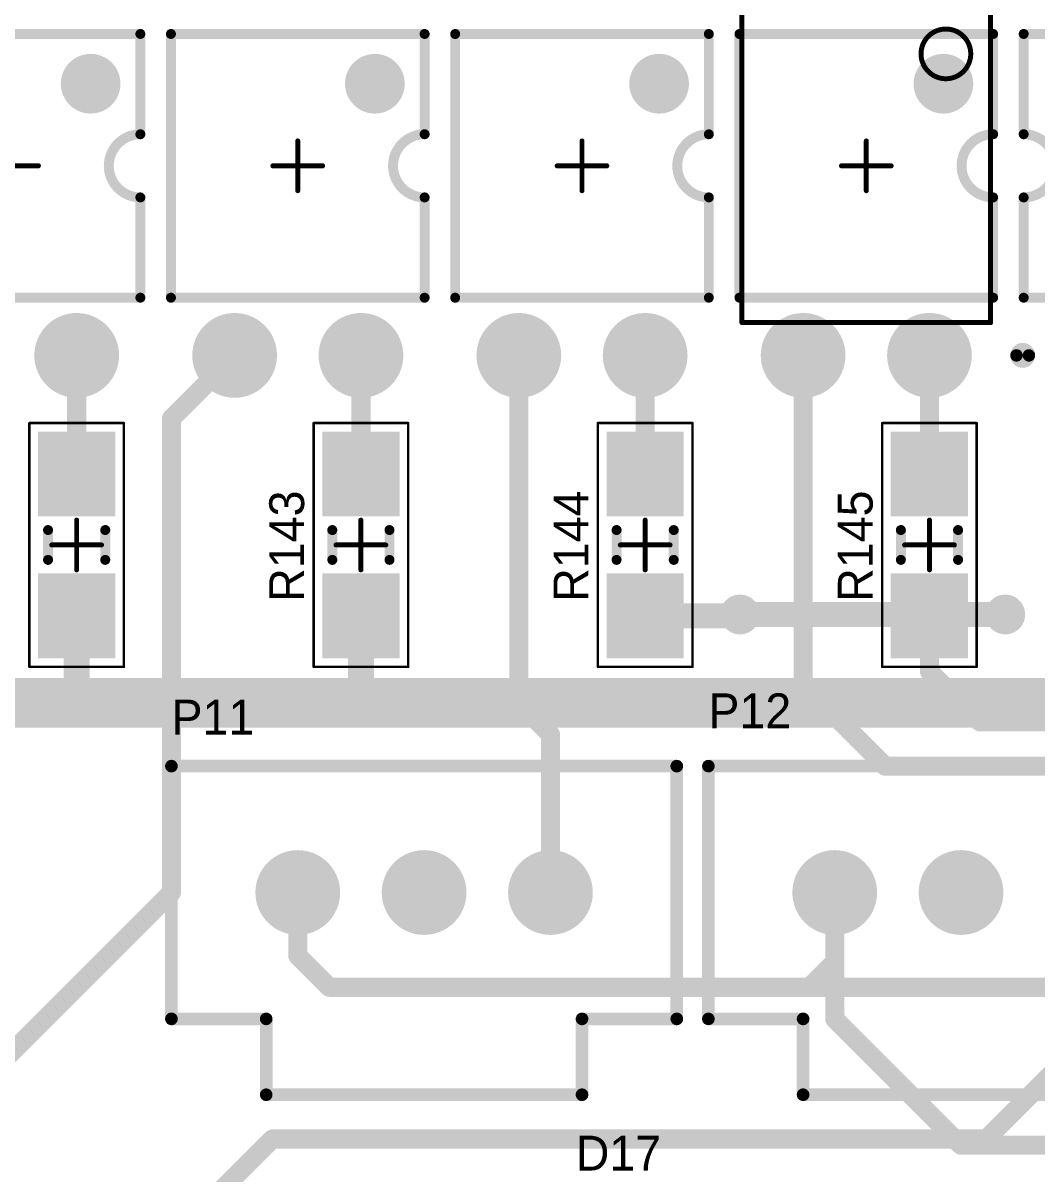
# Model space of a CAD drawing. Header units: millimetres. Extents: x 37 to 246, y 26 to 184.
# Drawn here: x 84.01 to 104.4, y 68 to 91.14 of the extents above; entities that cross this region are included whole.
import ezdxf

# ---------------------------------------------------------------- set-up
doc = ezdxf.new("R2010")
doc.units = ezdxf.units.MM
for name, color, linetype in [('BottomLayer', 5, 'Continuous'), ('BottomSolder', 6, 'Continuous'), ('Mechanical13', 56, 'Continuous'), ('Mechanical15', 56, 'Continuous'), ('MultiLayer', 9, 'Continuous'), ('PadHoleLayer', 156, 'Continuous'), ('TopLayer', 1, 'Continuous'), ('TopOverlay', 2, 'Continuous'), ('TopPaste', 8, 'Continuous'), ('TopSolder', 216, 'Continuous'), ('ViaHoleLayer', 16, 'Continuous')]:
    doc.layers.add(name, color=color, linetype=linetype)

msp = doc.modelspace()

# ---------------------------------------------------------------- linework, layer by layer
at = {"layer": 'BottomLayer'}
for points, const_width in [([(84.715, 84.455, 1), (85.465, 84.455, 1)], 0.75), ([(87.89, 84.455, 1), (88.64, 84.455, 1)], 0.75), ([(90.43, 84.455, 1), (91.18, 84.455, 1)], 0.75), ([(93.604, 84.455, 1), (94.354, 84.455, 1)], 0.75), ([(96.144, 84.455, 1), (96.894, 84.455, 1)], 0.75), ([(99.32, 84.455, 1), (100.07, 84.455, 1)], 0.75), ([(101.86, 84.455, 1), (102.61, 84.455, 1)], 0.75), ([(98.225, 79.248, 1), (98.625, 79.248, 1)], 0.4), ([(103.559, 79.248, 1), (103.959, 79.248, 1)], 0.4), ([(98.3, 79.248, 1), (98.55, 79.248, 1)], 0.25), ([(103.634, 79.248, 1), (103.884, 79.248, 1)], 0.25), ([(84.84, 77.47, 1), (85.34, 77.47, 1)], 0.5), ([(84.84, 77.47, 1), (85.34, 77.47, 1)], 0.5), ([(90.555, 77.47, 1), (91.055, 77.47, 1)], 0.5), ([(90.555, 77.47, 1), (91.055, 77.47, 1)], 0.5), ([(84.89, 77.47, 1), (85.29, 77.47, 1)], 0.4), ([(90.605, 77.47, 1), (91.005, 77.47, 1)], 0.4), ([(89.16, 73.66, 1), (89.91, 73.66, 1)], 0.75), ([(91.7, 73.66, 1), (92.45, 73.66, 1)], 0.75), ([(94.24, 73.66, 1), (94.99, 73.66, 1)], 0.75), ([(99.955, 73.66, 1), (100.705, 73.66, 1)], 0.75), ([(102.495, 73.66, 1), (103.245, 73.66, 1)], 0.75), ([(100.234, 73.66, 1), (100.426, 73.66, 1)], 0.192), ([(100.234, 71.12, 1), (100.426, 71.12, 1)], 0.192), ([(100.234, 71.12, 1), (100.426, 71.12, 1)], 0.192), ([(102.774, 68.58, 1), (102.966, 68.58, 1)], 0.192), ([(102.774, 68.58, 1), (102.966, 68.58, 1)], 0.192)]:
    msp.add_lwpolyline(points, format="xyb", close=True, dxfattribs=dict(at, const_width=const_width))
for points, const_width in [([(98.425, 79.248), (103.759, 79.248)], 0.5), ([(79.375, 77.47), (85.09, 77.47)], 1), ([(85.09, 77.47), (90.805, 77.47)], 1), ([(90.805, 77.47), (107.315, 77.47)], 1), ([(100.33, 71.12), (100.33, 73.66)], 0.384), ([(100.33, 71.12), (102.87, 68.58)], 0.384), ([(102.87, 68.58), (106.68, 68.58)], 0.384)]:
    msp.add_lwpolyline(points, dxfattribs=dict(at, const_width=const_width))
at = {"layer": 'BottomSolder', "const_width": 0.852}
for points in [[(84.664, 84.455, 1), (85.516, 84.455, 1)], [(87.839, 84.455, 1), (88.691, 84.455, 1)], [(90.379, 84.455, 1), (91.231, 84.455, 1)], [(93.553, 84.455, 1), (94.405, 84.455, 1)], [(96.093, 84.455, 1), (96.945, 84.455, 1)], [(99.269, 84.455, 1), (100.121, 84.455, 1)], [(101.809, 84.455, 1), (102.661, 84.455, 1)], [(89.109, 73.66, 1), (89.961, 73.66, 1)], [(91.649, 73.66, 1), (92.501, 73.66, 1)], [(94.189, 73.66, 1), (95.041, 73.66, 1)], [(99.904, 73.66, 1), (100.756, 73.66, 1)], [(102.444, 73.66, 1), (103.296, 73.66, 1)]]:
    msp.add_lwpolyline(points, format="xyb", close=True, dxfattribs=at)
at = {"layer": 'Mechanical13', "const_width": 0.1}
for points in [[(98.465, 85.115), (98.465, 91.415)], [(103.465, 85.115), (103.465, 91.415)], [(98.465, 85.115), (103.465, 85.115)]]:
    msp.add_lwpolyline(points, dxfattribs=at)
at = {"layer": 'Mechanical13'}
for points, const_width in [([(103.065, 90.515, 1), (102.065, 90.515, 1)], 0.1), ([(102.04, 90.515, 1), (102.09, 90.515, 1)], 0.05), ([(103.04, 90.515, 1), (103.09, 90.515, 1)], 0.05), ([(98.44, 85.115, 1), (98.49, 85.115, 1)], 0.05), ([(98.44, 85.115, 1), (98.49, 85.115, 1)], 0.05), ([(103.44, 85.115, 1), (103.49, 85.115, 1)], 0.05), ([(103.44, 85.115, 1), (103.49, 85.115, 1)], 0.05)]:
    msp.add_lwpolyline(points, format="xyb", close=True, dxfattribs=dict(at, const_width=const_width))
at = {"layer": 'Mechanical15'}
for points, const_width in [([(89.535, 87.765), (89.535, 88.765)], 0.1), ([(95.249, 87.765), (95.249, 88.765)], 0.1), ([(100.965, 87.765), (100.965, 88.765)], 0.1), ([(83.32, 88.265), (84.32, 88.265)], 0.1), ([(89.035, 88.265), (90.035, 88.265)], 0.1), ([(94.749, 88.265), (95.749, 88.265)], 0.1), ([(100.465, 88.265), (101.465, 88.265)], 0.1), ([(84.139, 83.095), (86.039, 83.095)], 0.05), ([(84.139, 78.195), (84.139, 83.095)], 0.05), ([(86.039, 78.195), (86.039, 83.095)], 0.05), ([(89.854, 78.195), (89.854, 83.095)], 0.05), ([(89.854, 83.095), (91.754, 83.095)], 0.05), ([(91.754, 78.195), (91.754, 83.095)], 0.05), ([(95.569, 83.095), (97.469, 83.095)], 0.05), ([(95.569, 78.195), (95.569, 83.095)], 0.05), ([(97.469, 78.195), (97.469, 83.095)], 0.05), ([(101.285, 78.195), (101.285, 83.095)], 0.05), ([(101.285, 83.095), (103.185, 83.095)], 0.05), ([(103.185, 78.195), (103.185, 83.095)], 0.05), ([(85.089, 80.145), (85.089, 81.145)], 0.1), ([(90.804, 80.145), (90.804, 81.145)], 0.1), ([(96.519, 80.145), (96.519, 81.145)], 0.1), ([(102.235, 80.145), (102.235, 81.145)], 0.1), ([(84.589, 80.645), (85.589, 80.645)], 0.1), ([(90.304, 80.645), (91.304, 80.645)], 0.1), ([(96.019, 80.645), (97.019, 80.645)], 0.1), ([(101.735, 80.645), (102.735, 80.645)], 0.1), ([(84.139, 78.195), (86.039, 78.195)], 0.05), ([(89.854, 78.195), (91.754, 78.195)], 0.05), ([(95.569, 78.195), (97.469, 78.195)], 0.05), ([(101.285, 78.195), (103.185, 78.195)], 0.05)]:
    msp.add_lwpolyline(points, dxfattribs=dict(at, const_width=const_width))
for points, const_width in [([(89.51, 88.765, 1), (89.56, 88.765, 1)], 0.05), ([(95.224, 88.765, 1), (95.274, 88.765, 1)], 0.05), ([(100.94, 88.765, 1), (100.99, 88.765, 1)], 0.05), ([(84.295, 88.265, 1), (84.345, 88.265, 1)], 0.05), ([(89.01, 88.265, 1), (89.06, 88.265, 1)], 0.05), ([(90.01, 88.265, 1), (90.06, 88.265, 1)], 0.05), ([(94.724, 88.265, 1), (94.774, 88.265, 1)], 0.05), ([(95.724, 88.265, 1), (95.774, 88.265, 1)], 0.05), ([(100.44, 88.265, 1), (100.49, 88.265, 1)], 0.05), ([(101.44, 88.265, 1), (101.49, 88.265, 1)], 0.05), ([(89.51, 87.765, 1), (89.56, 87.765, 1)], 0.05), ([(95.224, 87.765, 1), (95.274, 87.765, 1)], 0.05), ([(100.94, 87.765, 1), (100.99, 87.765, 1)], 0.05), ([(84.127, 83.095, 1), (84.152, 83.095, 1)], 0.025), ([(84.127, 83.095, 1), (84.152, 83.095, 1)], 0.025), ([(86.027, 83.095, 1), (86.052, 83.095, 1)], 0.025), ([(86.027, 83.095, 1), (86.052, 83.095, 1)], 0.025), ([(89.842, 83.095, 1), (89.867, 83.095, 1)], 0.025), ([(89.842, 83.095, 1), (89.867, 83.095, 1)], 0.025), ([(91.742, 83.095, 1), (91.767, 83.095, 1)], 0.025), ([(91.742, 83.095, 1), (91.767, 83.095, 1)], 0.025), ([(95.557, 83.095, 1), (95.582, 83.095, 1)], 0.025), ([(95.557, 83.095, 1), (95.582, 83.095, 1)], 0.025), ([(97.457, 83.095, 1), (97.482, 83.095, 1)], 0.025), ([(97.457, 83.095, 1), (97.482, 83.095, 1)], 0.025), ([(101.273, 83.095, 1), (101.297, 83.095, 1)], 0.025), ([(101.273, 83.095, 1), (101.297, 83.095, 1)], 0.025), ([(103.173, 83.095, 1), (103.197, 83.095, 1)], 0.025), ([(103.173, 83.095, 1), (103.197, 83.095, 1)], 0.025), ([(85.064, 81.145, 1), (85.114, 81.145, 1)], 0.05), ([(90.779, 81.145, 1), (90.829, 81.145, 1)], 0.05), ([(96.494, 81.145, 1), (96.544, 81.145, 1)], 0.05), ([(102.21, 81.145, 1), (102.26, 81.145, 1)], 0.05), ([(84.564, 80.645, 1), (84.614, 80.645, 1)], 0.05), ([(85.564, 80.645, 1), (85.614, 80.645, 1)], 0.05), ([(90.279, 80.645, 1), (90.329, 80.645, 1)], 0.05), ([(91.279, 80.645, 1), (91.329, 80.645, 1)], 0.05), ([(95.994, 80.645, 1), (96.044, 80.645, 1)], 0.05), ([(96.994, 80.645, 1), (97.044, 80.645, 1)], 0.05), ([(101.71, 80.645, 1), (101.76, 80.645, 1)], 0.05), ([(102.71, 80.645, 1), (102.76, 80.645, 1)], 0.05), ([(85.064, 80.145, 1), (85.114, 80.145, 1)], 0.05), ([(90.779, 80.145, 1), (90.829, 80.145, 1)], 0.05), ([(96.494, 80.145, 1), (96.544, 80.145, 1)], 0.05), ([(102.21, 80.145, 1), (102.26, 80.145, 1)], 0.05), ([(84.127, 78.195, 1), (84.152, 78.195, 1)], 0.025), ([(84.127, 78.195, 1), (84.152, 78.195, 1)], 0.025), ([(86.027, 78.195, 1), (86.052, 78.195, 1)], 0.025), ([(86.027, 78.195, 1), (86.052, 78.195, 1)], 0.025), ([(89.842, 78.195, 1), (89.867, 78.195, 1)], 0.025), ([(89.842, 78.195, 1), (89.867, 78.195, 1)], 0.025), ([(91.742, 78.195, 1), (91.767, 78.195, 1)], 0.025), ([(91.742, 78.195, 1), (91.767, 78.195, 1)], 0.025), ([(95.557, 78.195, 1), (95.582, 78.195, 1)], 0.025), ([(95.557, 78.195, 1), (95.582, 78.195, 1)], 0.025), ([(97.457, 78.195, 1), (97.482, 78.195, 1)], 0.025), ([(97.457, 78.195, 1), (97.482, 78.195, 1)], 0.025), ([(101.273, 78.195, 1), (101.297, 78.195, 1)], 0.025), ([(101.273, 78.195, 1), (101.297, 78.195, 1)], 0.025), ([(103.173, 78.195, 1), (103.197, 78.195, 1)], 0.025), ([(103.173, 78.195, 1), (103.197, 78.195, 1)], 0.025)]:
    msp.add_lwpolyline(points, format="xyb", close=True, dxfattribs=dict(at, const_width=const_width))
at = {"layer": 'MultiLayer', "const_width": 0.4}
for points in [[(98.225, 79.248, 1), (98.625, 79.248, 1)], [(103.559, 79.248, 1), (103.959, 79.248, 1)], [(84.89, 77.47, 1), (85.29, 77.47, 1)], [(90.605, 77.47, 1), (91.005, 77.47, 1)]]:
    msp.add_lwpolyline(points, format="xyb", close=True, dxfattribs=at)
at = {"layer": 'PadHoleLayer'}
for points, const_width in [([(84.865, 84.455, 1), (85.315, 84.455, 1)], 0.45), ([(88.04, 84.455, 1), (88.49, 84.455, 1)], 0.45), ([(90.58, 84.455, 1), (91.03, 84.455, 1)], 0.45), ([(93.754, 84.455, 1), (94.204, 84.455, 1)], 0.45), ([(96.294, 84.455, 1), (96.744, 84.455, 1)], 0.45), ([(99.47, 84.455, 1), (99.92, 84.455, 1)], 0.45), ([(102.01, 84.455, 1), (102.46, 84.455, 1)], 0.45), ([(89.285, 73.66, 1), (89.785, 73.66, 1)], 0.5), ([(91.825, 73.66, 1), (92.325, 73.66, 1)], 0.5), ([(94.365, 73.66, 1), (94.865, 73.66, 1)], 0.5), ([(100.08, 73.66, 1), (100.58, 73.66, 1)], 0.5), ([(102.62, 73.66, 1), (103.12, 73.66, 1)], 0.5)]:
    msp.add_lwpolyline(points, format="xyb", close=True, dxfattribs=dict(at, const_width=const_width))
at = {"layer": 'TopLayer'}
for points, const_width in [([(84.715, 84.455, 1), (85.465, 84.455, 1)], 0.75), ([(87.89, 84.455, 1), (88.64, 84.455, 1)], 0.75), ([(90.43, 84.455, 1), (91.18, 84.455, 1)], 0.75), ([(93.604, 84.455, 1), (94.354, 84.455, 1)], 0.75), ([(96.144, 84.455, 1), (96.894, 84.455, 1)], 0.75), ([(99.32, 84.455, 1), (100.07, 84.455, 1)], 0.75), ([(101.86, 84.455, 1), (102.61, 84.455, 1)], 0.75), ([(84.994, 84.455, 1), (85.186, 84.455, 1)], 0.192), ([(88.169, 84.455, 1), (88.361, 84.455, 1)], 0.192), ([(90.709, 84.455, 1), (90.901, 84.455, 1)], 0.192), ([(93.883, 84.455, 1), (94.075, 84.455, 1)], 0.192), ([(96.423, 84.455, 1), (96.615, 84.455, 1)], 0.192), ([(99.599, 84.455, 1), (99.791, 84.455, 1)], 0.192), ([(102.139, 84.455, 1), (102.331, 84.455, 1)], 0.192), ([(86.899, 83.185, 1), (87.091, 83.185, 1)], 0.192), ([(86.899, 83.185, 1), (87.091, 83.185, 1)], 0.192), ([(84.994, 82.071, 1), (85.186, 82.071, 1)], 0.192), ([(90.709, 82.071, 1), (90.901, 82.071, 1)], 0.192), ([(96.423, 82.07, 1), (96.615, 82.07, 1)], 0.192), ([(102.139, 82.07, 1), (102.331, 82.07, 1)], 0.192), ([(98.225, 79.248, 1), (98.625, 79.248, 1)], 0.4), ([(103.559, 79.248, 1), (103.959, 79.248, 1)], 0.4), ([(84.959, 79.219, 1), (85.221, 79.219, 1)], 0.262), ([(90.673, 79.22, 1), (90.935, 79.22, 1)], 0.262), ([(90.674, 79.219, 1), (90.936, 79.219, 1)], 0.262), ([(90.674, 79.219, 1), (90.936, 79.219, 1)], 0.262), ([(96.394, 79.22, 1), (96.644, 79.22, 1)], 0.25), ([(98.272, 79.22, 1), (98.522, 79.22, 1)], 0.25), ([(98.272, 79.22, 1), (98.522, 79.22, 1)], 0.25), ([(98.3, 79.248, 1), (98.55, 79.248, 1)], 0.25), ([(102.11, 79.22, 1), (102.36, 79.22, 1)], 0.25), ([(102.138, 79.248, 1), (102.388, 79.248, 1)], 0.25), ([(102.138, 79.248, 1), (102.388, 79.248, 1)], 0.25), ([(102.139, 79.22, 1), (102.331, 79.22, 1)], 0.192), ([(103.634, 79.248, 1), (103.884, 79.248, 1)], 0.25), ([(102.139, 78.105, 1), (102.331, 78.105, 1)], 0.192), ([(102.139, 78.105, 1), (102.331, 78.105, 1)], 0.192), ([(99.599, 77.851, 1), (99.791, 77.851, 1)], 0.192), ([(99.599, 77.851, 1), (99.791, 77.851, 1)], 0.192), ([(84.89, 77.47, 1), (85.29, 77.47, 1)], 0.4), ([(84.959, 77.47, 1), (85.221, 77.47, 1)], 0.262), ([(90.605, 77.47, 1), (91.005, 77.47, 1)], 0.4), ([(90.674, 77.47, 1), (90.936, 77.47, 1)], 0.262), ([(93.883, 77.471, 1), (94.075, 77.471, 1)], 0.192), ([(93.883, 77.471, 1), (94.075, 77.471, 1)], 0.192), ([(103.155, 77.089, 1), (103.347, 77.089, 1)], 0.192), ([(103.155, 77.089, 1), (103.347, 77.089, 1)], 0.192), ([(94.519, 76.835, 1), (94.711, 76.835, 1)], 0.192), ([(94.519, 76.835, 1), (94.711, 76.835, 1)], 0.192), ([(101.25, 76.2, 1), (101.442, 76.2, 1)], 0.192), ([(101.25, 76.2, 1), (101.442, 76.2, 1)], 0.192), ([(89.16, 73.66, 1), (89.91, 73.66, 1)], 0.75), ([(91.7, 73.66, 1), (92.45, 73.66, 1)], 0.75), ([(94.24, 73.66, 1), (94.99, 73.66, 1)], 0.75), ([(99.955, 73.66, 1), (100.705, 73.66, 1)], 0.75), ([(102.495, 73.66, 1), (103.245, 73.66, 1)], 0.75), ([(86.899, 73.66, 1), (87.091, 73.66, 1)], 0.192), ([(86.899, 73.66, 1), (87.091, 73.66, 1)], 0.192), ([(89.439, 73.66, 1), (89.631, 73.66, 1)], 0.192), ([(94.519, 73.66, 1), (94.711, 73.66, 1)], 0.192), ([(100.234, 73.66, 1), (100.426, 73.66, 1)], 0.192), ([(89.439, 72.39, 1), (89.631, 72.39, 1)], 0.192), ([(89.439, 72.39, 1), (89.631, 72.39, 1)], 0.192), ([(100.234, 72.263, 1), (100.426, 72.263, 1)], 0.192), ([(100.234, 72.263, 1), (100.426, 72.263, 1)], 0.192), ([(90.074, 71.755, 1), (90.266, 71.755, 1)], 0.192), ([(90.074, 71.755, 1), (90.266, 71.755, 1)], 0.192), ([(99.726, 71.755, 1), (99.918, 71.755, 1)], 0.192), ([(99.726, 71.755, 1), (99.918, 71.755, 1)], 0.192), ([(99.726, 71.755, 1), (99.918, 71.755, 1)], 0.192), ([(88.931, 68.707, 1), (89.123, 68.707, 1)], 0.192), ([(88.931, 68.707, 1), (89.123, 68.707, 1)], 0.192), ([(103.282, 68.707, 1), (103.474, 68.707, 1)], 0.192), ([(103.282, 68.707, 1), (103.474, 68.707, 1)], 0.192)]:
    msp.add_lwpolyline(points, format="xyb", close=True, dxfattribs=dict(at, const_width=const_width))
for points, const_width in [([(85.09, 82.071), (85.09, 84.455)], 0.384), ([(86.995, 83.185), (88.265, 84.455)], 0.384), ([(90.805, 82.071), (90.805, 84.455)], 0.384), ([(93.979, 77.471), (93.979, 84.455)], 0.384), ([(96.519, 82.07), (96.519, 84.455)], 0.384), ([(99.695, 77.851), (99.695, 84.455)], 0.384), ([(102.235, 82.07), (102.235, 84.455)], 0.384), ([(86.995, 73.66), (86.995, 83.185)], 0.384), ([(85.09, 77.47), (85.09, 79.219)], 0.524), ([(90.804, 79.22), (90.805, 79.219)], 0.524), ([(90.805, 77.47), (90.805, 79.219)], 0.524), ([(96.519, 79.22), (98.397, 79.22)], 0.5), ([(98.397, 79.22), (98.425, 79.248)], 0.5), ([(102.235, 79.22), (102.263, 79.248)], 0.5), ([(102.263, 79.248), (103.759, 79.248)], 0.5), ([(102.235, 78.105), (102.235, 79.22)], 0.384), ([(102.235, 78.105), (103.251, 77.089)], 0.384), ([(99.695, 77.851), (101.346, 76.2)], 0.384), ([(93.979, 77.471), (94.615, 76.835)], 0.384), ([(103.251, 77.089), (107.696, 77.089)], 0.384), ([(94.615, 73.66), (94.615, 76.835)], 0.384), ([(101.346, 76.2), (104.648, 76.2)], 0.384), ([(72.391, 59.056), (86.995, 73.66)], 0.384), ([(89.535, 72.39), (89.535, 73.66)], 0.384), ([(100.33, 72.263), (100.33, 73.66)], 0.384), ([(89.535, 72.39), (90.17, 71.755)], 0.384), ([(99.822, 71.755), (100.33, 72.263)], 0.384), ([(90.17, 71.755), (99.822, 71.755)], 0.384), ([(99.822, 71.755), (115.824, 71.755)], 0.384), ([(103.378, 68.707), (105.156, 70.485)], 0.384), ([(86.995, 66.675), (89.027, 68.707)], 0.384), ([(89.027, 68.707), (103.378, 68.707)], 0.384)]:
    msp.add_lwpolyline(points, dxfattribs=dict(at, const_width=const_width))
for points in [[(84.414, 81.32), (85.764, 81.32), (84.414, 82.82), (85.764, 82.82)], [(90.129, 81.32), (91.479, 81.32), (90.129, 82.82), (91.479, 82.82)], [(95.844, 81.32), (97.194, 81.32), (95.844, 82.82), (97.194, 82.82)], [(101.56, 81.32), (102.91, 81.32), (101.56, 82.82), (102.91, 82.82)], [(84.414, 78.47), (85.764, 78.47), (84.414, 79.97), (85.764, 79.97)], [(90.129, 78.47), (91.479, 78.47), (90.129, 79.97), (91.479, 79.97)], [(95.844, 78.47), (97.194, 78.47), (95.844, 79.97), (97.194, 79.97)], [(101.56, 78.47), (102.91, 78.47), (101.56, 79.97), (102.91, 79.97)]]:
    msp.add_solid(points, dxfattribs=at)
at = {"layer": 'TopOverlay'}
for points, const_width in [([(81.27, 90.915), (86.37, 90.915)], 0.2), ([(86.37, 88.9), (86.37, 90.915)], 0.2), ([(86.985, 90.915), (92.085, 90.915)], 0.2), ([(86.985, 85.615), (86.985, 90.915)], 0.2), ([(92.085, 88.9), (92.085, 90.915)], 0.2), ([(92.699, 85.615), (92.699, 90.915)], 0.2), ([(92.699, 90.915), (97.799, 90.915)], 0.2), ([(97.799, 88.9), (97.799, 90.915)], 0.2), ([(98.415, 90.915), (103.515, 90.915)], 0.2), ([(98.415, 85.615), (98.415, 90.915)], 0.2), ([(103.515, 88.9), (103.515, 90.915)], 0.2), ([(104.129, 88.9), (104.129, 90.915)], 0.2), ([(104.129, 90.915), (109.229, 90.915)], 0.2), ([(86.37, 85.615), (86.37, 87.63)], 0.2), ([(92.085, 85.615), (92.085, 87.63)], 0.2), ([(97.799, 85.615), (97.799, 87.63)], 0.2), ([(103.515, 85.615), (103.515, 87.63)], 0.2), ([(104.129, 85.615), (104.129, 87.63)], 0.2), ([(81.27, 85.615), (86.37, 85.615)], 0.2), ([(86.985, 85.615), (92.085, 85.615)], 0.2), ([(92.699, 85.615), (97.799, 85.615)], 0.2), ([(98.415, 85.615), (103.515, 85.615)], 0.2), ([(104.129, 85.615), (109.229, 85.615)], 0.2), ([(84.514, 80.345), (84.514, 80.945)], 0.2), ([(85.664, 80.345), (85.664, 80.945)], 0.2), ([(90.229, 80.345), (90.229, 80.945)], 0.2), ([(91.379, 80.345), (91.379, 80.945)], 0.2), ([(95.944, 80.345), (95.944, 80.945)], 0.2), ([(97.094, 80.345), (97.094, 80.945)], 0.2), ([(101.66, 80.345), (101.66, 80.945)], 0.2), ([(102.81, 80.345), (102.81, 80.945)], 0.2), ([(86.995, 71.12), (86.995, 76.2)], 0.254), ([(86.995, 76.2), (97.155, 76.2)], 0.254), ([(97.155, 71.12), (97.155, 76.2)], 0.254), ([(97.79, 76.2), (107.95, 76.2)], 0.254), ([(97.79, 71.12), (97.79, 76.2)], 0.254), ([(86.995, 71.12), (88.9, 71.12)], 0.254), ([(88.9, 69.596), (88.9, 71.12)], 0.254), ([(95.25, 69.596), (95.25, 71.12)], 0.254), ([(95.25, 71.12), (97.155, 71.12)], 0.254), ([(97.79, 71.12), (99.695, 71.12)], 0.254), ([(99.695, 69.596), (99.695, 71.12)], 0.254), ([(88.9, 69.596), (95.25, 69.596)], 0.254), ([(99.695, 69.596), (106.045, 69.596)], 0.254)]:
    msp.add_lwpolyline(points, dxfattribs=dict(at, const_width=const_width))
for points, const_width in [([(86.32, 90.915, 1), (86.42, 90.915, 1)], 0.1), ([(86.32, 90.915, 1), (86.42, 90.915, 1)], 0.1), ([(86.935, 90.915, 1), (87.035, 90.915, 1)], 0.1), ([(86.935, 90.915, 1), (87.035, 90.915, 1)], 0.1), ([(92.035, 90.915, 1), (92.135, 90.915, 1)], 0.1), ([(92.035, 90.915, 1), (92.135, 90.915, 1)], 0.1), ([(92.649, 90.915, 1), (92.749, 90.915, 1)], 0.1), ([(92.649, 90.915, 1), (92.749, 90.915, 1)], 0.1), ([(97.749, 90.915, 1), (97.849, 90.915, 1)], 0.1), ([(97.749, 90.915, 1), (97.849, 90.915, 1)], 0.1), ([(98.365, 90.915, 1), (98.465, 90.915, 1)], 0.1), ([(98.365, 90.915, 1), (98.465, 90.915, 1)], 0.1), ([(103.465, 90.915, 1), (103.565, 90.915, 1)], 0.1), ([(103.465, 90.915, 1), (103.565, 90.915, 1)], 0.1), ([(104.079, 90.915, 1), (104.179, 90.915, 1)], 0.1), ([(104.079, 90.915, 1), (104.179, 90.915, 1)], 0.1), ([(85.67, 89.915, 1), (85.07, 89.915, 1)], 0.6), ([(91.385, 89.915, 1), (90.785, 89.915, 1)], 0.6), ([(97.099, 89.915, 1), (96.499, 89.915, 1)], 0.6), ([(102.815, 89.915, 1), (102.215, 89.915, 1)], 0.6), ([(84.92, 89.915, 1), (85.22, 89.915, 1)], 0.3), ([(85.52, 89.915, 1), (85.82, 89.915, 1)], 0.3), ([(90.635, 89.915, 1), (90.935, 89.915, 1)], 0.3), ([(91.235, 89.915, 1), (91.535, 89.915, 1)], 0.3), ([(96.349, 89.915, 1), (96.649, 89.915, 1)], 0.3), ([(96.949, 89.915, 1), (97.249, 89.915, 1)], 0.3), ([(102.065, 89.915, 1), (102.365, 89.915, 1)], 0.3), ([(102.665, 89.915, 1), (102.965, 89.915, 1)], 0.3), ([(86.32, 88.9, 1), (86.42, 88.9, 1)], 0.1), ([(86.32, 88.9, 1), (86.42, 88.9, 1)], 0.1), ([(92.035, 88.9, 1), (92.135, 88.9, 1)], 0.1), ([(92.035, 88.9, 1), (92.135, 88.9, 1)], 0.1), ([(97.749, 88.9, 1), (97.849, 88.9, 1)], 0.1), ([(97.749, 88.9, 1), (97.849, 88.9, 1)], 0.1), ([(103.465, 88.9, 1), (103.565, 88.9, 1)], 0.1), ([(103.465, 88.9, 1), (103.565, 88.9, 1)], 0.1), ([(104.079, 88.9, 1), (104.179, 88.9, 1)], 0.1), ([(104.079, 88.9, 1), (104.179, 88.9, 1)], 0.1), ([(86.32, 87.63, 1), (86.42, 87.63, 1)], 0.1), ([(86.32, 87.63, 1), (86.42, 87.63, 1)], 0.1), ([(92.035, 87.63, 1), (92.135, 87.63, 1)], 0.1), ([(92.035, 87.63, 1), (92.135, 87.63, 1)], 0.1), ([(97.749, 87.63, 1), (97.849, 87.63, 1)], 0.1), ([(97.749, 87.63, 1), (97.849, 87.63, 1)], 0.1), ([(103.465, 87.63, 1), (103.565, 87.63, 1)], 0.1), ([(103.465, 87.63, 1), (103.565, 87.63, 1)], 0.1), ([(104.079, 87.63, 1), (104.179, 87.63, 1)], 0.1), ([(104.079, 87.63, 1), (104.179, 87.63, 1)], 0.1), ([(86.32, 85.615, 1), (86.42, 85.615, 1)], 0.1), ([(86.32, 85.615, 1), (86.42, 85.615, 1)], 0.1), ([(86.935, 85.615, 1), (87.035, 85.615, 1)], 0.1), ([(86.935, 85.615, 1), (87.035, 85.615, 1)], 0.1), ([(92.035, 85.615, 1), (92.135, 85.615, 1)], 0.1), ([(92.035, 85.615, 1), (92.135, 85.615, 1)], 0.1), ([(92.649, 85.615, 1), (92.749, 85.615, 1)], 0.1), ([(92.649, 85.615, 1), (92.749, 85.615, 1)], 0.1), ([(97.749, 85.615, 1), (97.849, 85.615, 1)], 0.1), ([(97.749, 85.615, 1), (97.849, 85.615, 1)], 0.1), ([(98.365, 85.615, 1), (98.465, 85.615, 1)], 0.1), ([(98.365, 85.615, 1), (98.465, 85.615, 1)], 0.1), ([(103.465, 85.615, 1), (103.565, 85.615, 1)], 0.1), ([(103.465, 85.615, 1), (103.565, 85.615, 1)], 0.1), ([(104.079, 85.615, 1), (104.179, 85.615, 1)], 0.1), ([(104.079, 85.615, 1), (104.179, 85.615, 1)], 0.1), ([(104.234, 84.455, 1), (103.984, 84.455, 1)], 0.25), ([(103.922, 84.455, 1), (104.047, 84.455, 1)], 0.125), ([(104.172, 84.455, 1), (104.297, 84.455, 1)], 0.125), ([(84.464, 80.945, 1), (84.564, 80.945, 1)], 0.1), ([(85.614, 80.945, 1), (85.714, 80.945, 1)], 0.1), ([(90.179, 80.945, 1), (90.279, 80.945, 1)], 0.1), ([(91.329, 80.945, 1), (91.429, 80.945, 1)], 0.1), ([(95.894, 80.945, 1), (95.994, 80.945, 1)], 0.1), ([(97.044, 80.945, 1), (97.144, 80.945, 1)], 0.1), ([(101.61, 80.945, 1), (101.71, 80.945, 1)], 0.1), ([(102.76, 80.945, 1), (102.86, 80.945, 1)], 0.1), ([(84.464, 80.345, 1), (84.564, 80.345, 1)], 0.1), ([(85.614, 80.345, 1), (85.714, 80.345, 1)], 0.1), ([(90.179, 80.345, 1), (90.279, 80.345, 1)], 0.1), ([(91.329, 80.345, 1), (91.429, 80.345, 1)], 0.1), ([(95.894, 80.345, 1), (95.994, 80.345, 1)], 0.1), ([(97.044, 80.345, 1), (97.144, 80.345, 1)], 0.1), ([(101.61, 80.345, 1), (101.71, 80.345, 1)], 0.1), ([(102.76, 80.345, 1), (102.86, 80.345, 1)], 0.1), ([(86.931, 76.2, 1), (87.058, 76.2, 1)], 0.127), ([(86.931, 76.2, 1), (87.058, 76.2, 1)], 0.127), ([(97.091, 76.2, 1), (97.218, 76.2, 1)], 0.127), ([(97.091, 76.2, 1), (97.218, 76.2, 1)], 0.127), ([(97.727, 76.2, 1), (97.853, 76.2, 1)], 0.127), ([(97.727, 76.2, 1), (97.853, 76.2, 1)], 0.127), ([(86.931, 71.12, 1), (87.058, 71.12, 1)], 0.127), ([(86.931, 71.12, 1), (87.058, 71.12, 1)], 0.127), ([(88.837, 71.12, 1), (88.963, 71.12, 1)], 0.127), ([(88.837, 71.12, 1), (88.963, 71.12, 1)], 0.127), ([(95.186, 71.12, 1), (95.313, 71.12, 1)], 0.127), ([(95.186, 71.12, 1), (95.313, 71.12, 1)], 0.127), ([(97.091, 71.12, 1), (97.218, 71.12, 1)], 0.127), ([(97.091, 71.12, 1), (97.218, 71.12, 1)], 0.127), ([(97.727, 71.12, 1), (97.853, 71.12, 1)], 0.127), ([(97.727, 71.12, 1), (97.853, 71.12, 1)], 0.127), ([(99.631, 71.12, 1), (99.758, 71.12, 1)], 0.127), ([(99.631, 71.12, 1), (99.758, 71.12, 1)], 0.127), ([(88.837, 69.596, 1), (88.963, 69.596, 1)], 0.127), ([(88.837, 69.596, 1), (88.963, 69.596, 1)], 0.127), ([(95.186, 69.596, 1), (95.313, 69.596, 1)], 0.127), ([(95.186, 69.596, 1), (95.313, 69.596, 1)], 0.127), ([(99.631, 69.596, 1), (99.758, 69.596, 1)], 0.127), ([(99.631, 69.596, 1), (99.758, 69.596, 1)], 0.127)]:
    msp.add_lwpolyline(points, format="xyb", close=True, dxfattribs=dict(at, const_width=const_width))
at = {"layer": 'TopOverlay', "const_width": 0.2}
for points in [[(86.37, 87.63, -1), (86.37, 88.9)], [(92.085, 87.63, -1), (92.085, 88.9)], [(97.799, 87.63, -1), (97.799, 88.9)], [(103.515, 87.63, -1), (103.515, 88.9)], [(104.129, 88.9, -1), (104.129, 87.63)]]:
    msp.add_lwpolyline(points, format="xyb", dxfattribs=at)
at = {"layer": 'TopPaste'}
for points in [[(84.414, 81.32), (85.764, 81.32), (84.414, 82.82), (85.764, 82.82)], [(90.129, 81.32), (91.479, 81.32), (90.129, 82.82), (91.479, 82.82)], [(95.844, 81.32), (97.194, 81.32), (95.844, 82.82), (97.194, 82.82)], [(101.56, 81.32), (102.91, 81.32), (101.56, 82.82), (102.91, 82.82)], [(84.414, 78.47), (85.764, 78.47), (84.414, 79.97), (85.764, 79.97)], [(90.129, 78.47), (91.479, 78.47), (90.129, 79.97), (91.479, 79.97)], [(95.844, 78.47), (97.194, 78.47), (95.844, 79.97), (97.194, 79.97)], [(101.56, 78.47), (102.91, 78.47), (101.56, 79.97), (102.91, 79.97)]]:
    msp.add_solid(points, dxfattribs=at)
at = {"layer": 'TopSolder', "const_width": 0.852}
for points in [[(84.664, 84.455, 1), (85.516, 84.455, 1)], [(87.839, 84.455, 1), (88.691, 84.455, 1)], [(90.379, 84.455, 1), (91.231, 84.455, 1)], [(93.553, 84.455, 1), (94.405, 84.455, 1)], [(96.093, 84.455, 1), (96.945, 84.455, 1)], [(99.269, 84.455, 1), (100.121, 84.455, 1)], [(101.809, 84.455, 1), (102.661, 84.455, 1)], [(89.109, 73.66, 1), (89.961, 73.66, 1)], [(91.649, 73.66, 1), (92.501, 73.66, 1)], [(94.189, 73.66, 1), (95.041, 73.66, 1)], [(99.904, 73.66, 1), (100.756, 73.66, 1)], [(102.444, 73.66, 1), (103.296, 73.66, 1)]]:
    msp.add_lwpolyline(points, format="xyb", close=True, dxfattribs=at)
at = {"layer": 'TopSolder'}
for points in [[(84.313, 81.218), (85.866, 81.218), (84.313, 82.922), (85.866, 82.922)], [(90.028, 81.218), (91.581, 81.218), (90.028, 82.922), (91.581, 82.922)], [(95.743, 81.218), (97.296, 81.218), (95.743, 82.922), (97.296, 82.922)], [(101.458, 81.218), (103.012, 81.218), (101.458, 82.922), (103.012, 82.922)], [(84.313, 78.368), (85.866, 78.368), (84.313, 80.072), (85.866, 80.072)], [(90.028, 78.368), (91.581, 78.368), (90.028, 80.072), (91.581, 80.072)], [(95.743, 78.368), (97.296, 78.368), (95.743, 80.072), (97.296, 80.072)], [(101.458, 78.368), (103.012, 78.368), (101.458, 80.072), (103.012, 80.072)]]:
    msp.add_solid(points, dxfattribs=at)
at = {"layer": 'ViaHoleLayer', "const_width": 0.2}
for points in [[(98.325, 79.248, 1), (98.525, 79.248, 1)], [(103.659, 79.248, 1), (103.859, 79.248, 1)], [(84.99, 77.47, 1), (85.19, 77.47, 1)], [(90.705, 77.47, 1), (90.905, 77.47, 1)]]:
    msp.add_lwpolyline(points, format="xyb", close=True, dxfattribs=at)

# ---------------------------------------------------------------- texts
at = {"layer": 'TopOverlay'}
for s, p in [('R143', (89.662, 79.502)), ('R144', (95.377, 79.502)), ('R145', (101.092, 79.502))]:
    msp.add_text(s, height=0.7, rotation=90, dxfattribs=at).set_placement(p)
for s, p in [('P11', (86.995, 76.835)), ('P12', (97.79, 76.962)), ('D17', (95.123, 68.072))]:
    msp.add_text(s, height=0.7, dxfattribs=at).set_placement(p)

doc.saveas('drawing.dxf')
